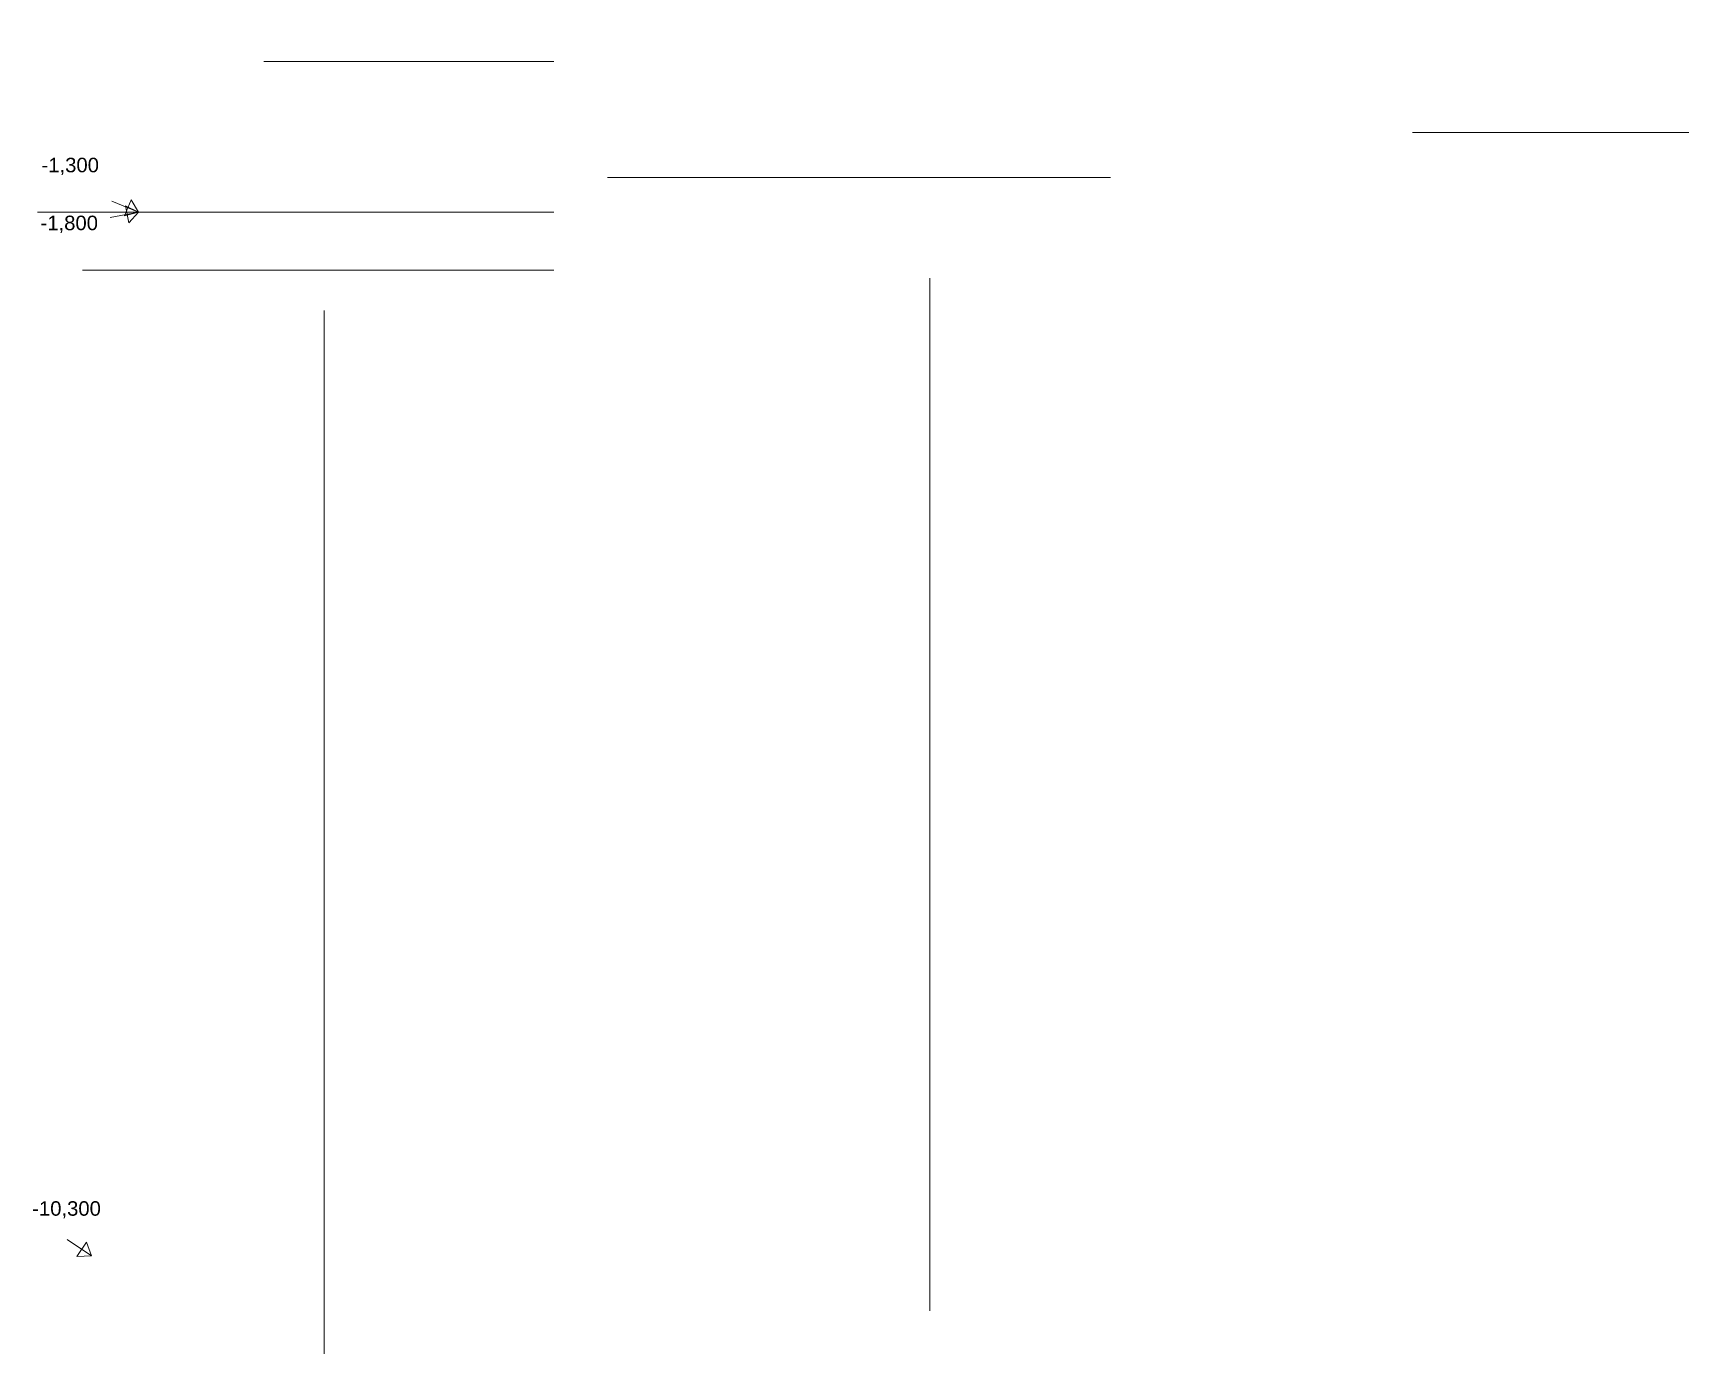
# Model space of a CAD drawing. Extents: x 45 to 330, y 45 to 273.
import ezdxf

# ---------------------------------------------------------------- set-up
doc = ezdxf.new("R2010")
doc.units = 0
doc.linetypes.add('TEYPDFCAD_CENTER', pattern=[20, 12, -3, 2, -3])
doc.layers.add('PDF_ОСИ', color=7, linetype='Continuous')
doc.layers.add('PDF_ОТМЕТКИ', color=7, linetype='Continuous')
doc.styles.add('TEYPDFCAD_TEXT', font='arial.ttf')

# ---------------------------------------------------------------- blocks, each defined once
blk = doc.blocks.new('TEY_AXIS')
at = {"layer": 'PDF_ОСИ', "linetype": 'TEYPDFCAD_CENTER', "lineweight": 9}
blk.add_line((0, 0), (1, 0), dxfattribs=at)
blk = doc.blocks.new('TEY_LEVEL')
at = {"layer": 'PDF_ОТМЕТКИ', "lineweight": 9}
blk.add_line((0, 0), (5, 0), dxfattribs=at)
blk.add_lwpolyline([(0, 0), (2, 1.5), (2, -1.5)], close=True, dxfattribs=at)
at = {"layer": 'PDF_ОТМЕТКИ', "style": 'TEYPDFCAD_TEXT'}
blk.add_attdef('LEVEL', (6, -1.25), '', height=2.5, dxfattribs=at)

msp = doc.modelspace()

# ---------------------------------------------------------------- block references
at = {"layer": 'PDF_ОСИ', "rotation": 90}
for p, xscale in [((199.47, 52.9), 220.4085), ((95.02, 45.47), 224.8958333333333)]:
    msp.add_blockref('TEY_AXIS', p, dxfattribs=dict(at, xscale=xscale))
at = {"layer": 'PDF_ОСИ'}
for p, xscale in [((84.62, 268.39), 50.01683333333331), ((282.74, 256.18), 47.68849999999998), ((143.89, 248.41), 86.78333333333333), ((45.59, 242.4), 89.04816666666665), ((53.36, 232.41), 81.27999999999997)]:
    msp.add_blockref('TEY_AXIS', p, dxfattribs=dict(at, xscale=xscale))
at = {"layer": 'PDF_ОТМЕТКИ'}
ref = msp.add_blockref('TEY_LEVEL', (63.01, 242.4), dxfattribs=dict(at, rotation=157.6016515277394))
ref.add_attrib('LEVEL', '-1,300', (46.27, 249.3), dxfattribs={"height": 2.5, "style": 'TEYPDFCAD_TEXT'})
ref = msp.add_blockref('TEY_LEVEL', (63.01, 242.4), dxfattribs=dict(at, rotation=-169.6446782402389))
ref.add_attrib('LEVEL', '-1,800', (46.1, 239.31), dxfattribs={"height": 2.5, "style": 'TEYPDFCAD_TEXT'})
ref = msp.add_blockref('TEY_LEVEL', (54.86, 62.4), dxfattribs=dict(at, rotation=145.9276021559724))
ref.add_attrib('LEVEL', '-10,300', (44.66, 69.3), dxfattribs={"height": 2.5, "style": 'TEYPDFCAD_TEXT'})

doc.saveas('drawing.dxf')
